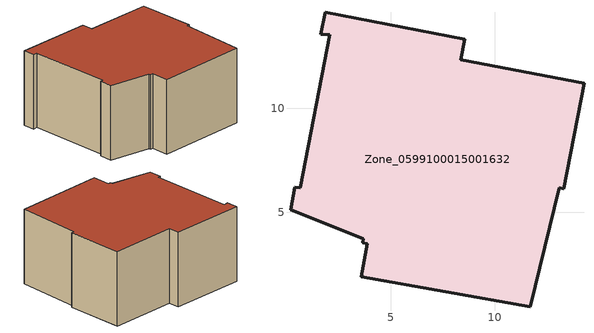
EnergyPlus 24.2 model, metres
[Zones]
Zone_0599100015001632
 floor ground (C_G): 0.62,6.18 2.05,13.53 1.63,13.55 1.83,14.61 8.55,13.33 8.36,12.34 14.29,11.21 13.32,6.13 13.1,6.17 11.71,0.45 3.57,1.89 3.87,3.48 3.63,3.53 3.67,3.72 0.17,5.11 0.37,6.2 z0.2
 wall outside (C_F): 8.36,12.34 8.55,13.33 1.83,14.61 1.63,13.55 2.05,13.53 0.62,6.18 0.37,6.2 0.17,5.11 3.67,3.72 3.63,3.53 3.87,3.48 3.57,1.89 11.71,0.45 13.1,6.17 13.32,6.13 14.29,11.21 8.36,12.34 z0.2:6.88
 roof outside (C_R): 3.57,1.89 11.71,0.45 13.1,6.17 13.32,6.13 14.29,11.21 8.36,12.34 8.55,13.33 1.83,14.61 1.63,13.55 2.05,13.53 0.62,6.18 0.37,6.2 0.17,5.11 3.67,3.72 3.63,3.53 3.87,3.48 z6.88
[BUILDING]
Pand.0599100015001632: North Axis=0; Terrain=City; Loads Convergence Tolerance Value=0.04; Temperature Convergence Tolerance Value=0.4; Solar Distribution=FullExterior; Maximum Number of Warmup Days=25; Minimum Number of Warmup Days=1
[Site:Location]
Rotterdam.The.Hague.AP_ZH_NLD Design_Conditions: Latitude=51.96; Longitude=4.45; Time Zone=1; Elevation=-4.5
[SITE:GROUNDTEMPERATURE:BUILDINGSURFACE]
18, 18, 18, 18, 18, 18, 18, 18, 18, 18, 18, 18
[MATERIAL] Thermal Absorptance=0.9; Solar Absorptance=0.7; Visible Absorptance=0.7
Name | Roughness | Thickness | Conductivity | Density | Specific Heat
G.D.1975-1991 | MediumSmooth | 0.15 | 0.288461 | 540 | 1210
F.D.1975-1991 | Rough | 0.3 | 0.230769 | 1920 | 840
R.D.1975-1991 | MediumRough | 0.2 | 0.153846 | 1500 | 1000
[CONSTRUCTION]
C_G: G.D.1975-1991
C_F: F.D.1975-1991
C_R: R.D.1975-1991
[ZONE]
Zone_0599100015001632: Type=1; Multiplier=1; Ceiling Height=Autocalculate; Volume=Autocalculate; Floor Area=autocalculate; Part of Total Floor Area=Yes
[ZONEINFILTRATION:DESIGNFLOWRATE]
Infil_Zone_0599100015001632: Zone or ZoneList or Space or SpaceList=Zone_0599100015001632; Schedule=AlwaysOn; Design Flow Rate Calculation Method=Flow/Area; Flow Rate per Floor Area=0.0042; Constant Term Coefficient=1; Temperature Term Coefficient=0; Velocity Term Coefficient=0; Velocity Squared Term Coefficient=0
[HVACTEMPLATE:ZONE:IDEALLOADSAIRSYSTEM]
Zone_0599100015001632: Maximum Heating Supply Air Temperature=50; Minimum Cooling Supply Air Temperature=13; Maximum Heating Supply Air Humidity Ratio=0.0156; Minimum Cooling Supply Air Humidity Ratio=0.0077; Heating Limit=NoLimit; Cooling Limit=NoLimit; Dehumidification Control Type=ConstantSensibleHeatRatio; Cooling Sensible Heat Ratio=0.7; Dehumidification Setpoint=60; Humidification Control Type=None; Humidification Setpoint=30; Outdoor Air Method=None; Outdoor Air Flow Rate per Person=0.00944; Outdoor Air Flow Rate per Zone Floor Area=0; Outdoor Air Flow Rate per Zone=0; Demand Controlled Ventilation Type=None; Outdoor Air Economizer Type=NoEconomizer; Heat Recovery Type=None; Sensible Heat Recovery Effectiveness=0.7; Latent Heat Recovery Effectiveness=0.65
[ZONECONTROL:THERMOSTAT]
ThermostatControl_Zone_0599100015001632: Zone or ZoneList=Zone_0599100015001632; Control Type Schedule=DualSetpointControlType; Control 1=Thermostat_Zone_0599100015001632; Temperature Difference Between Cutout And Setpoint=0
[THERMOSTATSETPOINT:DUALSETPOINT]
Thermostat_Zone_0599100015001632: Heating Setpoint Temperature Schedule=HeatingSetpoint_Zone_0599100015001632; Cooling Setpoint Temperature Schedule=CoolingSetpoint_Zone_0599100015001632
[SCHEDULE:COMPACT]
HeatingSetpoint_Zone_0599100015001632: Through: 12/31, For: AllDays, Until: 24:00, 21
CoolingSetpoint_Zone_0599100015001632: Through: 12/31, For: AllDays, Until: 24:00, 24
DualSetpointControlType: Through: 12/31, For: AllDays, Until: 24:00, 4
AlwaysOn: Through: 12/31, For: AllDays, Until: 24:00, 1
